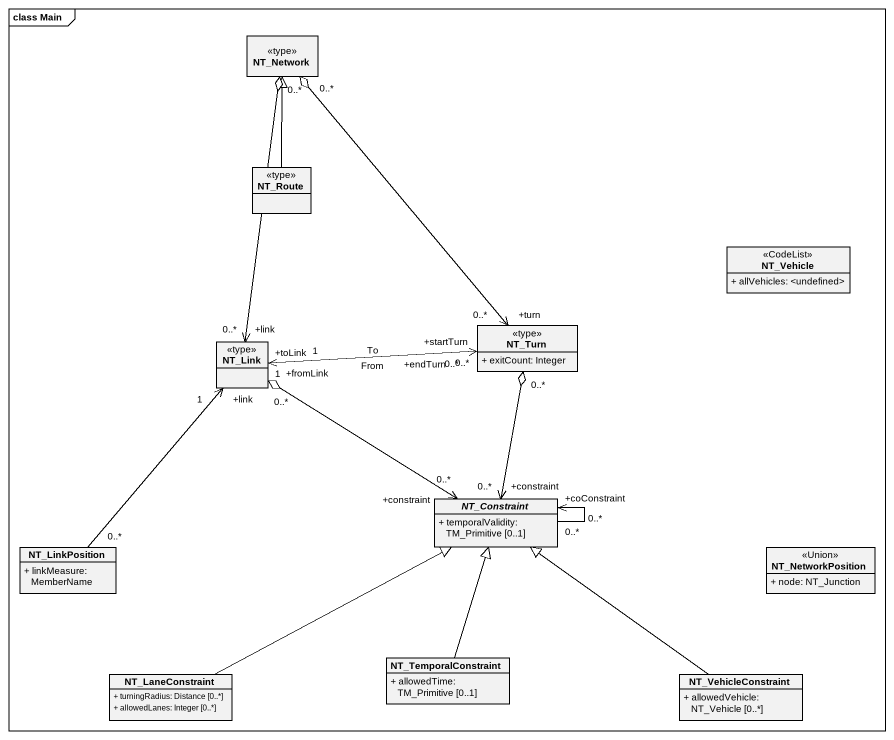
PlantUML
@startuml
mainframe class Main
hide circle
hide empty members
skinparam classAttributeIconSize 0
class NT_Network <<type>>
class NT_Route <<type>>
class NT_Vehicle <<CodeList>> {
  + allVehicles: <undefined>
}
class NT_Turn <<type>> {
  + exitCount: Integer
}
class NT_Link <<type>>
abstract class NT_Constraint {
  + temporalValidity: TM_Primitive [0..1]
}
class NT_LinkPosition {
  + linkMeasure: MemberName
}
class NT_NetworkPosition <<Union>> {
  + node: NT_Junction
}
class NT_LaneConstraint {
  + turningRadius: Distance [0..*]
  + allowedLanes: Integer [0..*]
}
class NT_TemporalConstraint {
  + allowedTime: TM_Primitive [0..1]
}
class NT_VehicleConstraint {
  + allowedVehicle: NT_Vehicle [0..*]
}
NT_Route -up-|> NT_Network
NT_Turn "+turn\n0..*" <-up-o "0..*" NT_Network
NT_Turn "+startTurn\n0..*" <-left-> "+toLink\n1" NT_Link : To
NT_Turn "+endTurn\n0..*" <-left-> "+fromLink\n1" NT_Link : From
NT_Turn "0..*" o--> "+constraint\n0..*" NT_Constraint
NT_Link "+link\n0..*" <-up-o "0..*" NT_Network
NT_Constraint "+constraint\n0..*" <-up-o "0..*" NT_Link
NT_Constraint "0..*" --> "+coConstraint\n0..*" NT_Constraint
NT_LinkPosition "0..*" -up-> "+link\n1" NT_Link
NT_LaneConstraint -right-|> NT_Constraint
NT_TemporalConstraint -up-|> NT_Constraint
NT_VehicleConstraint -up-|> NT_Constraint
@enduml
